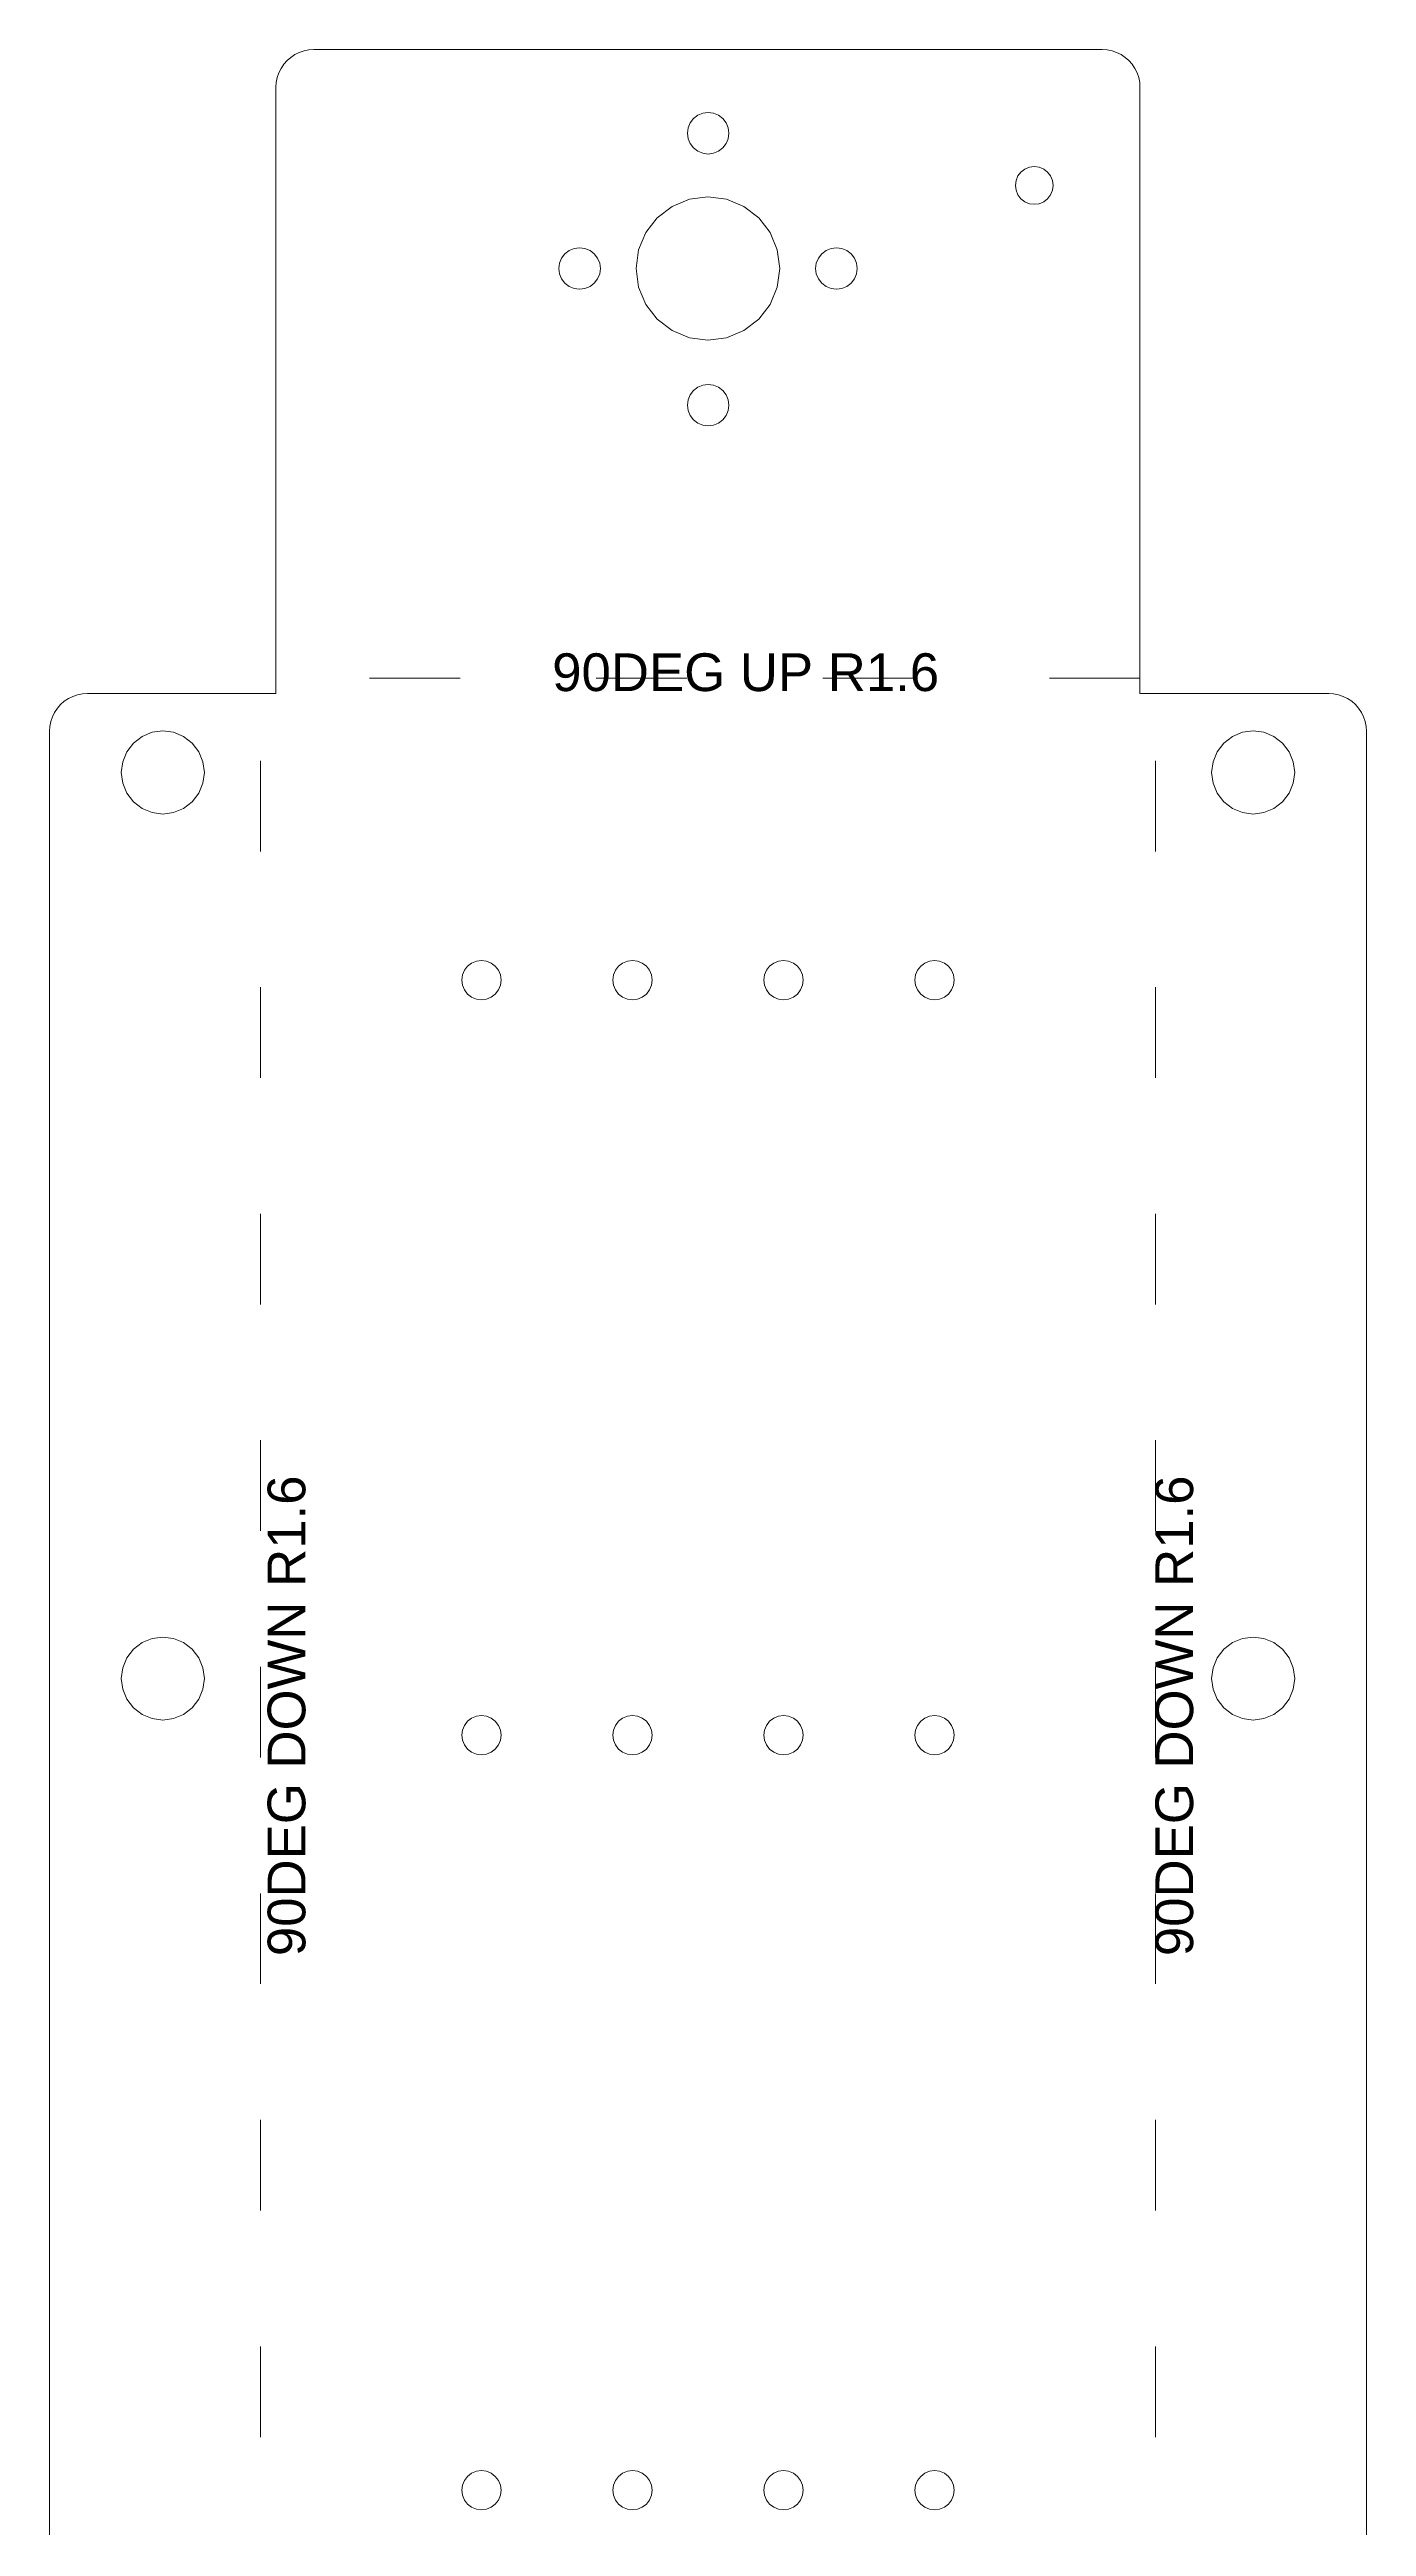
# Model space of a CAD drawing. Extents: x -21 to 705, y 870 to 3200.
# Drawn here: x 531.1 to 705.5, y 1214.5 to 1542.5 of the extents above; entities that cross this region are included whole.
import ezdxf

# ---------------------------------------------------------------- set-up
doc = ezdxf.new("R2010")
doc.units = 0
doc.linetypes.add('ACAD_ISO03W100', pattern=[30, 12, -18])
doc.layers.get('0').update_dxf_attribs({"lineweight": 25, "true_color": 0xffffff})
doc.layers.add('Layer0', color=7, linetype='BYLAYER', lineweight=5)
doc.styles.add('textstyle10', font='')
doc.styles.add('textstyle28', font='')
doc.styles.add('textstyle9', font='')
doc.styles.get('textstyle10').set_extended_font_data('Arial')
doc.styles.get('textstyle28').set_extended_font_data('Arial')
doc.styles.get('textstyle9').set_extended_font_data('Arial')

msp = doc.modelspace()

# ---------------------------------------------------------------- linework, layer by layer
at = {"layer": 'Layer0'}
for p, q in [((563.61, 1541.84), (563.07, 1541.47)), ((564.2, 1542.12), (563.61, 1541.84)), ((564.82, 1542.33), (564.2, 1542.12)), ((565.46, 1542.46), (564.82, 1542.33)), ((566.11, 1542.51), (565.46, 1542.46)), ((670.51, 1542.51), (566.11, 1542.51)), ((671.16, 1542.46), (670.51, 1542.51)), ((671.81, 1542.33), (671.16, 1542.46)), ((672.42, 1542.12), (671.81, 1542.33)), ((673.01, 1541.84), (672.42, 1542.12)), ((673.55, 1541.47), (673.01, 1541.84)), ((561.28, 1538.8), (561.15, 1538.16)), ((561.49, 1539.42), (561.28, 1538.8)), ((561.78, 1540.01), (561.49, 1539.42)), ((562.14, 1540.55), (561.78, 1540.01)), ((562.58, 1541.04), (562.14, 1540.55)), ((563.07, 1541.47), (562.58, 1541.04)), ((674.05, 1541.04), (673.55, 1541.47)), ((674.48, 1540.55), (674.05, 1541.04)), ((674.84, 1540.01), (674.48, 1540.55)), ((675.13, 1539.42), (674.84, 1540.01)), ((675.34, 1538.8), (675.13, 1539.42)), ((675.47, 1538.16), (675.34, 1538.8)), ((561.15, 1538.16), (561.11, 1537.51)), ((561.11, 1459.26), (561.11, 1537.51)), ((675.51, 1537.51), (675.47, 1538.16)), ((675.51, 1537.51), (675.51, 1459.26)), ((615.69, 1532.13), (615.59, 1531.41)), ((615.96, 1532.79), (615.69, 1532.13)), ((616.4, 1533.36), (615.96, 1532.79)), ((616.97, 1533.8), (616.4, 1533.36)), ((617.63, 1534.07), (616.97, 1533.8)), ((618.34, 1534.16), (617.63, 1534.07)), ((619.06, 1534.07), (618.34, 1534.16)), ((619.72, 1533.8), (619.06, 1534.07)), ((620.29, 1533.36), (619.72, 1533.8)), ((620.73, 1532.79), (620.29, 1533.36)), ((621, 1532.13), (620.73, 1532.79)), ((621.09, 1531.41), (621, 1532.13)), ((615.59, 1531.41), (615.69, 1530.7)), ((615.69, 1530.7), (615.96, 1530.04)), ((615.96, 1530.04), (616.4, 1529.47)), ((616.4, 1529.47), (616.97, 1529.03)), ((616.97, 1529.03), (617.63, 1528.76)), ((617.63, 1528.76), (618.34, 1528.66)), ((618.34, 1528.66), (619.06, 1528.76)), ((619.06, 1528.76), (619.72, 1529.03)), ((619.72, 1529.03), (620.29, 1529.47)), ((620.29, 1529.47), (620.73, 1530.04)), ((620.73, 1530.04), (621, 1530.7)), ((621, 1530.7), (621.09, 1531.41)), ((659.1, 1525.15), (659.35, 1525.76)), ((659.35, 1525.76), (659.74, 1526.27)), ((659.74, 1526.27), (660.26, 1526.67)), ((660.26, 1526.67), (660.86, 1526.92)), ((660.86, 1526.92), (661.51, 1527.01)), ((661.51, 1527.01), (662.16, 1526.92)), ((662.16, 1526.92), (662.76, 1526.67)), ((662.76, 1526.67), (663.28, 1526.27)), ((663.28, 1526.27), (663.68, 1525.76)), ((663.68, 1525.76), (663.93, 1525.15)), ((615.85, 1522.68), (613.56, 1521.73)), ((618.31, 1523.01), (615.85, 1522.68)), ((620.77, 1522.68), (618.31, 1523.01)), ((623.06, 1521.73), (620.77, 1522.68)), ((659.01, 1524.51), (659.1, 1525.15)), ((659.1, 1523.86), (659.01, 1524.51)), ((659.35, 1523.26), (659.1, 1523.86)), ((659.74, 1522.74), (659.35, 1523.26)), ((660.26, 1522.34), (659.74, 1522.74)), ((660.86, 1522.09), (660.26, 1522.34)), ((662.76, 1522.34), (662.16, 1522.09)), ((663.28, 1522.74), (662.76, 1522.34)), ((663.68, 1523.26), (663.28, 1522.74)), ((663.93, 1523.86), (663.68, 1523.26)), ((663.93, 1525.15), (664.01, 1524.51)), ((664.01, 1524.51), (663.93, 1523.86)), ((611.59, 1520.22), (610.08, 1518.26)), ((613.56, 1521.73), (611.59, 1520.22)), ((625.03, 1520.22), (623.06, 1521.73)), ((626.54, 1518.26), (625.03, 1520.22)), ((661.51, 1522.01), (660.86, 1522.09)), ((662.16, 1522.09), (661.51, 1522.01)), ((599.94, 1515.89), (599.37, 1515.45)), ((600.6, 1516.16), (599.94, 1515.89)), ((601.31, 1516.26), (600.6, 1516.16)), ((602.02, 1516.16), (601.31, 1516.26)), ((602.69, 1515.89), (602.02, 1516.16)), ((603.26, 1515.45), (602.69, 1515.89)), ((609.13, 1515.96), (608.81, 1513.51)), ((610.08, 1518.26), (609.13, 1515.96)), ((627.49, 1515.96), (626.54, 1518.26)), ((627.81, 1513.51), (627.49, 1515.96)), ((633.94, 1515.89), (633.37, 1515.45)), ((634.6, 1516.16), (633.94, 1515.89)), ((635.31, 1516.26), (634.6, 1516.16)), ((636.02, 1516.16), (635.31, 1516.26)), ((636.69, 1515.89), (636.02, 1516.16)), ((637.26, 1515.45), (636.69, 1515.89)), ((598.65, 1514.22), (598.56, 1513.51)), ((598.56, 1513.51), (598.65, 1512.79)), ((598.93, 1514.88), (598.65, 1514.22)), ((598.65, 1512.79), (598.93, 1512.13)), ((599.37, 1515.45), (598.93, 1514.88)), ((603.69, 1514.88), (603.26, 1515.45)), ((603.97, 1514.22), (603.69, 1514.88)), ((603.69, 1512.13), (603.97, 1512.79)), ((604.06, 1513.51), (603.97, 1514.22)), ((603.97, 1512.79), (604.06, 1513.51)), ((608.81, 1513.51), (609.13, 1511.05)), ((627.49, 1511.05), (627.81, 1513.51)), ((632.65, 1514.22), (632.56, 1513.51)), ((632.56, 1513.51), (632.65, 1512.79)), ((632.93, 1514.88), (632.65, 1514.22)), ((632.65, 1512.79), (632.93, 1512.13)), ((633.37, 1515.45), (632.93, 1514.88)), ((637.69, 1514.88), (637.26, 1515.45)), ((637.97, 1514.22), (637.69, 1514.88)), ((637.69, 1512.13), (637.97, 1512.79)), ((638.06, 1513.51), (637.97, 1514.22)), ((637.97, 1512.79), (638.06, 1513.51)), ((598.93, 1512.13), (599.37, 1511.56)), ((599.37, 1511.56), (599.94, 1511.12)), ((599.94, 1511.12), (600.6, 1510.85)), ((600.6, 1510.85), (601.31, 1510.76)), ((601.31, 1510.76), (602.02, 1510.85)), ((602.02, 1510.85), (602.69, 1511.12)), ((602.69, 1511.12), (603.26, 1511.56)), ((603.26, 1511.56), (603.69, 1512.13)), ((609.13, 1511.05), (610.08, 1508.76)), ((626.54, 1508.76), (627.49, 1511.05)), ((632.93, 1512.13), (633.37, 1511.56)), ((633.37, 1511.56), (633.94, 1511.12)), ((633.94, 1511.12), (634.6, 1510.85)), ((634.6, 1510.85), (635.31, 1510.76)), ((635.31, 1510.76), (636.02, 1510.85)), ((636.02, 1510.85), (636.69, 1511.12)), ((636.69, 1511.12), (637.26, 1511.56)), ((637.26, 1511.56), (637.69, 1512.13)), ((610.08, 1508.76), (611.59, 1506.79)), ((611.59, 1506.79), (613.56, 1505.28)), ((623.06, 1505.28), (625.03, 1506.79)), ((625.03, 1506.79), (626.54, 1508.76)), ((613.56, 1505.28), (615.85, 1504.33)), ((615.85, 1504.33), (618.31, 1504.01)), ((618.31, 1504.01), (620.77, 1504.33)), ((620.77, 1504.33), (623.06, 1505.28)), ((615.69, 1496.13), (615.59, 1495.41)), ((615.96, 1496.79), (615.69, 1496.13)), ((616.4, 1497.36), (615.96, 1496.79)), ((616.97, 1497.8), (616.4, 1497.36)), ((617.63, 1498.07), (616.97, 1497.8)), ((618.34, 1498.16), (617.63, 1498.07)), ((619.06, 1498.07), (618.34, 1498.16)), ((619.72, 1497.8), (619.06, 1498.07)), ((620.29, 1497.36), (619.72, 1497.8)), ((620.73, 1496.79), (620.29, 1497.36)), ((621, 1496.13), (620.73, 1496.79)), ((621.09, 1495.41), (621, 1496.13)), ((615.59, 1495.41), (615.69, 1494.7)), ((615.69, 1494.7), (615.96, 1494.04)), ((615.96, 1494.04), (616.4, 1493.47)), ((616.4, 1493.47), (616.97, 1493.03)), ((616.97, 1493.03), (617.63, 1492.76)), ((617.63, 1492.76), (618.34, 1492.66)), ((618.34, 1492.66), (619.06, 1492.76)), ((619.06, 1492.76), (619.72, 1493.03)), ((619.72, 1493.03), (620.29, 1493.47)), ((620.29, 1493.47), (620.73, 1494.04)), ((620.73, 1494.04), (621, 1494.7)), ((621, 1494.7), (621.09, 1495.41)), ((533.63, 1456.55), (533.08, 1456.19)), ((534.21, 1456.84), (533.63, 1456.55)), ((534.83, 1457.05), (534.21, 1456.84)), ((535.47, 1457.18), (534.83, 1457.05)), ((536.13, 1457.22), (535.47, 1457.18)), ((536.13, 1457.22), (559.07, 1457.22)), ((559.07, 1457.22), (561.11, 1457.22)), ((561.11, 1457.22), (561.11, 1459.26)), ((675.51, 1459.26), (675.51, 1457.22)), ((675.51, 1457.22), (677.55, 1457.22)), ((700.5, 1457.22), (677.55, 1457.22)), ((700.5, 1457.22), (701.15, 1457.18)), ((701.15, 1457.18), (701.79, 1457.05)), ((701.79, 1457.05), (702.41, 1456.84)), ((702.41, 1456.84), (703, 1456.55)), ((703, 1456.55), (703.54, 1456.19)), ((531.3, 1453.52), (531.17, 1452.87)), ((531.51, 1454.13), (531.3, 1453.52)), ((531.8, 1454.72), (531.51, 1454.13)), ((532.16, 1455.26), (531.8, 1454.72)), ((532.59, 1455.76), (532.16, 1455.26)), ((533.08, 1456.19), (532.59, 1455.76)), ((703.54, 1456.19), (704.03, 1455.76)), ((704.03, 1455.76), (704.46, 1455.26)), ((704.46, 1455.26), (704.83, 1454.72)), ((704.83, 1454.72), (705.11, 1454.13)), ((705.11, 1454.13), (705.32, 1453.52)), ((705.32, 1453.52), (705.45, 1452.87)), ((531.17, 1452.87), (531.13, 1452.22)), ((531.13, 1452.22), (531.13, 956.31)), ((542.24, 1450.65), (541.36, 1449.51)), ((543.38, 1451.53), (542.24, 1450.65)), ((544.7, 1452.08), (543.38, 1451.53)), ((546.13, 1452.26), (544.7, 1452.08)), ((547.55, 1452.08), (546.13, 1452.26)), ((548.88, 1451.53), (547.55, 1452.08)), ((550.02, 1450.65), (548.88, 1451.53)), ((550.89, 1449.51), (550.02, 1450.65)), ((685.73, 1449.51), (686.61, 1450.65)), ((686.61, 1450.65), (687.75, 1451.53)), ((687.75, 1451.53), (689.07, 1452.08)), ((689.07, 1452.08), (690.5, 1452.26)), ((690.5, 1452.26), (691.92, 1452.08)), ((691.92, 1452.08), (693.25, 1451.53)), ((693.25, 1451.53), (694.38, 1450.65)), ((694.38, 1450.65), (695.26, 1449.51)), ((705.45, 1452.87), (705.5, 1452.22)), ((705.5, 1452.22), (705.5, 956.31)), ((540.81, 1448.19), (540.63, 1446.76)), ((540.63, 1446.76), (540.81, 1445.34)), ((541.36, 1449.51), (540.81, 1448.19)), ((551.44, 1448.19), (550.89, 1449.51)), ((551.63, 1446.76), (551.44, 1448.19)), ((551.44, 1445.34), (551.63, 1446.76)), ((685, 1446.76), (685.18, 1448.19)), ((685.18, 1445.34), (685, 1446.76)), ((685.18, 1448.19), (685.73, 1449.51)), ((695.26, 1449.51), (695.81, 1448.19)), ((695.81, 1448.19), (696, 1446.76)), ((696, 1446.76), (695.81, 1445.34)), ((540.81, 1445.34), (541.36, 1444.01)), ((541.36, 1444.01), (542.24, 1442.87)), ((550.02, 1442.87), (550.89, 1444.01)), ((550.89, 1444.01), (551.44, 1445.34)), ((685.73, 1444.01), (685.18, 1445.34)), ((686.61, 1442.87), (685.73, 1444.01)), ((695.26, 1444.01), (694.38, 1442.87)), ((695.81, 1445.34), (695.26, 1444.01)), ((542.24, 1442.87), (543.38, 1442)), ((543.38, 1442), (544.7, 1441.45)), ((544.7, 1441.45), (546.13, 1441.26)), ((546.13, 1441.26), (547.55, 1441.45)), ((547.55, 1441.45), (548.88, 1442)), ((548.88, 1442), (550.02, 1442.87)), ((687.75, 1442), (686.61, 1442.87)), ((689.07, 1441.45), (687.75, 1442)), ((690.5, 1441.26), (689.07, 1441.45)), ((691.92, 1441.45), (690.5, 1441.26)), ((693.25, 1442), (691.92, 1441.45)), ((694.38, 1442.87), (693.25, 1442)), ((585.8, 1419.94), (586.06, 1420.56)), ((586.06, 1420.56), (586.47, 1421.1)), ((586.47, 1421.1), (587.01, 1421.51)), ((587.01, 1421.51), (587.64, 1421.77)), ((587.64, 1421.77), (588.31, 1421.86)), ((588.31, 1421.86), (588.98, 1421.77)), ((588.98, 1421.77), (589.61, 1421.51)), ((589.61, 1421.51), (590.15, 1421.1)), ((590.15, 1421.1), (590.56, 1420.56)), ((590.56, 1420.56), (590.82, 1419.94)), ((605.8, 1419.94), (606.06, 1420.56)), ((606.06, 1420.56), (606.47, 1421.1)), ((606.47, 1421.1), (607.01, 1421.51)), ((607.01, 1421.51), (607.64, 1421.77)), ((607.64, 1421.77), (608.31, 1421.86)), ((608.31, 1421.86), (608.98, 1421.77)), ((608.98, 1421.77), (609.61, 1421.51)), ((609.61, 1421.51), (610.15, 1421.1)), ((610.15, 1421.1), (610.56, 1420.56)), ((610.56, 1420.56), (610.82, 1419.94)), ((625.8, 1419.94), (626.06, 1420.56)), ((626.06, 1420.56), (626.47, 1421.1)), ((626.47, 1421.1), (627.01, 1421.51)), ((627.01, 1421.51), (627.64, 1421.77)), ((627.64, 1421.77), (628.31, 1421.86)), ((628.31, 1421.86), (628.98, 1421.77)), ((628.98, 1421.77), (629.61, 1421.51)), ((629.61, 1421.51), (630.15, 1421.1)), ((630.15, 1421.1), (630.56, 1420.56)), ((630.56, 1420.56), (630.82, 1419.94)), ((645.8, 1419.94), (646.06, 1420.56)), ((646.06, 1420.56), (646.47, 1421.1)), ((646.47, 1421.1), (647.01, 1421.51)), ((647.01, 1421.51), (647.64, 1421.77)), ((647.64, 1421.77), (648.31, 1421.86)), ((648.31, 1421.86), (648.98, 1421.77)), ((648.98, 1421.77), (649.61, 1421.51)), ((649.61, 1421.51), (650.15, 1421.1)), ((650.15, 1421.1), (650.56, 1420.56)), ((650.56, 1420.56), (650.82, 1419.94)), ((585.71, 1419.26), (585.8, 1419.94)), ((585.8, 1418.59), (585.71, 1419.26)), ((586.06, 1417.96), (585.8, 1418.59)), ((586.47, 1417.42), (586.06, 1417.96)), ((587.01, 1417.01), (586.47, 1417.42)), ((590.15, 1417.42), (589.61, 1417.01)), ((590.56, 1417.96), (590.15, 1417.42)), ((590.82, 1418.59), (590.56, 1417.96)), ((590.82, 1419.94), (590.91, 1419.26)), ((590.91, 1419.26), (590.82, 1418.59)), ((605.71, 1419.26), (605.8, 1419.94)), ((605.8, 1418.59), (605.71, 1419.26)), ((606.06, 1417.96), (605.8, 1418.59)), ((606.47, 1417.42), (606.06, 1417.96)), ((607.01, 1417.01), (606.47, 1417.42)), ((610.15, 1417.42), (609.61, 1417.01)), ((610.56, 1417.96), (610.15, 1417.42)), ((610.82, 1418.59), (610.56, 1417.96)), ((610.82, 1419.94), (610.91, 1419.26)), ((610.91, 1419.26), (610.82, 1418.59)), ((625.71, 1419.26), (625.8, 1419.94)), ((625.8, 1418.59), (625.71, 1419.26)), ((626.06, 1417.96), (625.8, 1418.59)), ((626.47, 1417.42), (626.06, 1417.96)), ((627.01, 1417.01), (626.47, 1417.42)), ((630.15, 1417.42), (629.61, 1417.01)), ((630.56, 1417.96), (630.15, 1417.42)), ((630.82, 1418.59), (630.56, 1417.96)), ((630.82, 1419.94), (630.91, 1419.26)), ((630.91, 1419.26), (630.82, 1418.59)), ((645.71, 1419.26), (645.8, 1419.94)), ((645.8, 1418.59), (645.71, 1419.26)), ((646.06, 1417.96), (645.8, 1418.59)), ((646.47, 1417.42), (646.06, 1417.96)), ((647.01, 1417.01), (646.47, 1417.42)), ((650.15, 1417.42), (649.61, 1417.01)), ((650.56, 1417.96), (650.15, 1417.42)), ((650.82, 1418.59), (650.56, 1417.96)), ((650.82, 1419.94), (650.91, 1419.26)), ((650.91, 1419.26), (650.82, 1418.59)), ((587.64, 1416.75), (587.01, 1417.01)), ((588.31, 1416.66), (587.64, 1416.75)), ((588.98, 1416.75), (588.31, 1416.66)), ((589.61, 1417.01), (588.98, 1416.75)), ((607.64, 1416.75), (607.01, 1417.01)), ((608.31, 1416.66), (607.64, 1416.75)), ((608.98, 1416.75), (608.31, 1416.66)), ((609.61, 1417.01), (608.98, 1416.75)), ((627.64, 1416.75), (627.01, 1417.01)), ((628.31, 1416.66), (627.64, 1416.75)), ((628.98, 1416.75), (628.31, 1416.66)), ((629.61, 1417.01), (628.98, 1416.75)), ((647.64, 1416.75), (647.01, 1417.01)), ((648.31, 1416.66), (647.64, 1416.75)), ((648.98, 1416.75), (648.31, 1416.66)), ((649.61, 1417.01), (648.98, 1416.75)), ((544.7, 1332.08), (543.38, 1331.53)), ((546.13, 1332.26), (544.7, 1332.08)), ((547.55, 1332.08), (546.13, 1332.26)), ((548.88, 1331.53), (547.55, 1332.08)), ((687.75, 1331.53), (689.07, 1332.08)), ((689.07, 1332.08), (690.5, 1332.26)), ((690.5, 1332.26), (691.92, 1332.08)), ((691.92, 1332.08), (693.25, 1331.53)), ((541.36, 1329.51), (540.81, 1328.19)), ((542.24, 1330.65), (541.36, 1329.51)), ((543.38, 1331.53), (542.24, 1330.65)), ((550.02, 1330.65), (548.88, 1331.53)), ((550.89, 1329.51), (550.02, 1330.65)), ((551.44, 1328.19), (550.89, 1329.51)), ((685.18, 1328.19), (685.73, 1329.51)), ((685.73, 1329.51), (686.61, 1330.65)), ((686.61, 1330.65), (687.75, 1331.53)), ((693.25, 1331.53), (694.38, 1330.65)), ((694.38, 1330.65), (695.26, 1329.51)), ((695.26, 1329.51), (695.81, 1328.19)), ((540.81, 1328.19), (540.63, 1326.76)), ((540.63, 1326.76), (540.81, 1325.34)), ((540.81, 1325.34), (541.36, 1324.01)), ((550.89, 1324.01), (551.44, 1325.34)), ((551.63, 1326.76), (551.44, 1328.19)), ((551.44, 1325.34), (551.63, 1326.76)), ((685, 1326.76), (685.18, 1328.19)), ((685.18, 1325.34), (685, 1326.76)), ((685.73, 1324.01), (685.18, 1325.34)), ((695.81, 1325.34), (695.26, 1324.01)), ((695.81, 1328.19), (696, 1326.76)), ((696, 1326.76), (695.81, 1325.34)), ((541.36, 1324.01), (542.24, 1322.87)), ((542.24, 1322.87), (543.38, 1322)), ((548.88, 1322), (550.02, 1322.87)), ((550.02, 1322.87), (550.89, 1324.01)), ((686.61, 1322.87), (685.73, 1324.01)), ((687.75, 1322), (686.61, 1322.87)), ((694.38, 1322.87), (693.25, 1322)), ((695.26, 1324.01), (694.38, 1322.87)), ((543.38, 1322), (544.7, 1321.45)), ((544.7, 1321.45), (546.13, 1321.26)), ((546.13, 1321.26), (547.55, 1321.45)), ((547.55, 1321.45), (548.88, 1322)), ((585.71, 1319.26), (585.8, 1319.94)), ((585.8, 1318.59), (585.71, 1319.26)), ((585.8, 1319.94), (586.06, 1320.56)), ((586.06, 1320.56), (586.47, 1321.1)), ((586.47, 1321.1), (587.01, 1321.51)), ((587.01, 1321.51), (587.64, 1321.77)), ((587.64, 1321.77), (588.31, 1321.86)), ((588.31, 1321.86), (588.98, 1321.77)), ((588.98, 1321.77), (589.61, 1321.51)), ((589.61, 1321.51), (590.15, 1321.1)), ((590.15, 1321.1), (590.56, 1320.56)), ((590.56, 1320.56), (590.82, 1319.94)), ((590.82, 1319.94), (590.91, 1319.26)), ((590.91, 1319.26), (590.82, 1318.59)), ((605.71, 1319.26), (605.8, 1319.94)), ((605.8, 1318.59), (605.71, 1319.26)), ((605.8, 1319.94), (606.06, 1320.56)), ((606.06, 1320.56), (606.47, 1321.1)), ((606.47, 1321.1), (607.01, 1321.51)), ((607.01, 1321.51), (607.64, 1321.77)), ((607.64, 1321.77), (608.31, 1321.86)), ((608.31, 1321.86), (608.98, 1321.77)), ((608.98, 1321.77), (609.61, 1321.51)), ((609.61, 1321.51), (610.15, 1321.1)), ((610.15, 1321.1), (610.56, 1320.56)), ((610.56, 1320.56), (610.82, 1319.94)), ((610.82, 1319.94), (610.91, 1319.26)), ((610.91, 1319.26), (610.82, 1318.59)), ((625.71, 1319.26), (625.8, 1319.94)), ((625.8, 1318.59), (625.71, 1319.26)), ((625.8, 1319.94), (626.06, 1320.56)), ((626.06, 1320.56), (626.47, 1321.1)), ((626.47, 1321.1), (627.01, 1321.51)), ((627.01, 1321.51), (627.64, 1321.77)), ((627.64, 1321.77), (628.31, 1321.86)), ((628.31, 1321.86), (628.98, 1321.77)), ((628.98, 1321.77), (629.61, 1321.51)), ((629.61, 1321.51), (630.15, 1321.1)), ((630.15, 1321.1), (630.56, 1320.56)), ((630.56, 1320.56), (630.82, 1319.94)), ((630.82, 1319.94), (630.91, 1319.26)), ((630.91, 1319.26), (630.82, 1318.59)), ((645.71, 1319.26), (645.8, 1319.94)), ((645.8, 1318.59), (645.71, 1319.26)), ((645.8, 1319.94), (646.06, 1320.56)), ((646.06, 1320.56), (646.47, 1321.1)), ((646.47, 1321.1), (647.01, 1321.51)), ((647.01, 1321.51), (647.64, 1321.77)), ((647.64, 1321.77), (648.31, 1321.86)), ((648.31, 1321.86), (648.98, 1321.77)), ((648.98, 1321.77), (649.61, 1321.51)), ((649.61, 1321.51), (650.15, 1321.1)), ((650.15, 1321.1), (650.56, 1320.56)), ((650.56, 1320.56), (650.82, 1319.94)), ((650.82, 1319.94), (650.91, 1319.26)), ((650.91, 1319.26), (650.82, 1318.59)), ((689.07, 1321.45), (687.75, 1322)), ((690.5, 1321.26), (689.07, 1321.45)), ((691.92, 1321.45), (690.5, 1321.26)), ((693.25, 1322), (691.92, 1321.45)), ((586.06, 1317.96), (585.8, 1318.59)), ((586.47, 1317.42), (586.06, 1317.96)), ((587.01, 1317.01), (586.47, 1317.42)), ((587.64, 1316.75), (587.01, 1317.01)), ((588.31, 1316.66), (587.64, 1316.75)), ((588.98, 1316.75), (588.31, 1316.66)), ((589.61, 1317.01), (588.98, 1316.75)), ((590.15, 1317.42), (589.61, 1317.01)), ((590.56, 1317.96), (590.15, 1317.42)), ((590.82, 1318.59), (590.56, 1317.96)), ((606.06, 1317.96), (605.8, 1318.59)), ((606.47, 1317.42), (606.06, 1317.96)), ((607.01, 1317.01), (606.47, 1317.42)), ((607.64, 1316.75), (607.01, 1317.01)), ((608.31, 1316.66), (607.64, 1316.75)), ((608.98, 1316.75), (608.31, 1316.66)), ((609.61, 1317.01), (608.98, 1316.75)), ((610.15, 1317.42), (609.61, 1317.01)), ((610.56, 1317.96), (610.15, 1317.42)), ((610.82, 1318.59), (610.56, 1317.96)), ((626.06, 1317.96), (625.8, 1318.59)), ((626.47, 1317.42), (626.06, 1317.96)), ((627.01, 1317.01), (626.47, 1317.42)), ((627.64, 1316.75), (627.01, 1317.01)), ((628.31, 1316.66), (627.64, 1316.75)), ((628.98, 1316.75), (628.31, 1316.66)), ((629.61, 1317.01), (628.98, 1316.75)), ((630.15, 1317.42), (629.61, 1317.01)), ((630.56, 1317.96), (630.15, 1317.42)), ((630.82, 1318.59), (630.56, 1317.96)), ((646.06, 1317.96), (645.8, 1318.59)), ((646.47, 1317.42), (646.06, 1317.96)), ((647.01, 1317.01), (646.47, 1317.42)), ((647.64, 1316.75), (647.01, 1317.01)), ((648.31, 1316.66), (647.64, 1316.75)), ((648.98, 1316.75), (648.31, 1316.66)), ((649.61, 1317.01), (648.98, 1316.75)), ((650.15, 1317.42), (649.61, 1317.01)), ((650.56, 1317.96), (650.15, 1317.42)), ((650.82, 1318.59), (650.56, 1317.96)), ((585.8, 1219.94), (586.06, 1220.56)), ((586.06, 1220.56), (586.47, 1221.1)), ((586.47, 1221.1), (587.01, 1221.51)), ((587.01, 1221.51), (587.64, 1221.77)), ((587.64, 1221.77), (588.31, 1221.86)), ((588.31, 1221.86), (588.98, 1221.77)), ((588.98, 1221.77), (589.61, 1221.51)), ((589.61, 1221.51), (590.15, 1221.1)), ((590.15, 1221.1), (590.56, 1220.56)), ((590.56, 1220.56), (590.82, 1219.94)), ((605.8, 1219.94), (606.06, 1220.56)), ((606.06, 1220.56), (606.47, 1221.1)), ((606.47, 1221.1), (607.01, 1221.51)), ((607.01, 1221.51), (607.64, 1221.77)), ((607.64, 1221.77), (608.31, 1221.86)), ((608.31, 1221.86), (608.98, 1221.77)), ((608.98, 1221.77), (609.61, 1221.51)), ((609.61, 1221.51), (610.15, 1221.1)), ((610.15, 1221.1), (610.56, 1220.56)), ((610.56, 1220.56), (610.82, 1219.94)), ((625.8, 1219.94), (626.06, 1220.56)), ((626.06, 1220.56), (626.47, 1221.1)), ((626.47, 1221.1), (627.01, 1221.51)), ((627.01, 1221.51), (627.64, 1221.77)), ((627.64, 1221.77), (628.31, 1221.86)), ((628.31, 1221.86), (628.98, 1221.77)), ((628.98, 1221.77), (629.61, 1221.51)), ((629.61, 1221.51), (630.15, 1221.1)), ((630.15, 1221.1), (630.56, 1220.56)), ((630.56, 1220.56), (630.82, 1219.94)), ((645.8, 1219.94), (646.06, 1220.56)), ((646.06, 1220.56), (646.47, 1221.1)), ((646.47, 1221.1), (647.01, 1221.51)), ((647.01, 1221.51), (647.64, 1221.77)), ((647.64, 1221.77), (648.31, 1221.86)), ((648.31, 1221.86), (648.98, 1221.77)), ((648.98, 1221.77), (649.61, 1221.51)), ((649.61, 1221.51), (650.15, 1221.1)), ((650.15, 1221.1), (650.56, 1220.56)), ((650.56, 1220.56), (650.82, 1219.94)), ((585.71, 1219.26), (585.8, 1219.94)), ((585.8, 1218.59), (585.71, 1219.26)), ((586.06, 1217.96), (585.8, 1218.59)), ((586.47, 1217.42), (586.06, 1217.96)), ((587.01, 1217.01), (586.47, 1217.42)), ((590.15, 1217.42), (589.61, 1217.01)), ((590.56, 1217.96), (590.15, 1217.42)), ((590.82, 1218.59), (590.56, 1217.96)), ((590.82, 1219.94), (590.91, 1219.26)), ((590.91, 1219.26), (590.82, 1218.59)), ((605.71, 1219.26), (605.8, 1219.94)), ((605.8, 1218.59), (605.71, 1219.26)), ((606.06, 1217.96), (605.8, 1218.59)), ((606.47, 1217.42), (606.06, 1217.96)), ((607.01, 1217.01), (606.47, 1217.42)), ((610.15, 1217.42), (609.61, 1217.01)), ((610.56, 1217.96), (610.15, 1217.42)), ((610.82, 1218.59), (610.56, 1217.96)), ((610.82, 1219.94), (610.91, 1219.26)), ((610.91, 1219.26), (610.82, 1218.59)), ((625.71, 1219.26), (625.8, 1219.94)), ((625.8, 1218.59), (625.71, 1219.26)), ((626.06, 1217.96), (625.8, 1218.59)), ((626.47, 1217.42), (626.06, 1217.96)), ((627.01, 1217.01), (626.47, 1217.42)), ((630.15, 1217.42), (629.61, 1217.01)), ((630.56, 1217.96), (630.15, 1217.42)), ((630.82, 1218.59), (630.56, 1217.96)), ((630.82, 1219.94), (630.91, 1219.26)), ((630.91, 1219.26), (630.82, 1218.59)), ((645.71, 1219.26), (645.8, 1219.94)), ((645.8, 1218.59), (645.71, 1219.26)), ((646.06, 1217.96), (645.8, 1218.59)), ((646.47, 1217.42), (646.06, 1217.96)), ((647.01, 1217.01), (646.47, 1217.42)), ((650.15, 1217.42), (649.61, 1217.01)), ((650.56, 1217.96), (650.15, 1217.42)), ((650.82, 1218.59), (650.56, 1217.96)), ((650.82, 1219.94), (650.91, 1219.26)), ((650.91, 1219.26), (650.82, 1218.59)), ((587.64, 1216.75), (587.01, 1217.01)), ((588.31, 1216.66), (587.64, 1216.75)), ((588.98, 1216.75), (588.31, 1216.66)), ((589.61, 1217.01), (588.98, 1216.75)), ((607.64, 1216.75), (607.01, 1217.01)), ((608.31, 1216.66), (607.64, 1216.75)), ((608.98, 1216.75), (608.31, 1216.66)), ((609.61, 1217.01), (608.98, 1216.75)), ((627.64, 1216.75), (627.01, 1217.01)), ((628.31, 1216.66), (627.64, 1216.75)), ((628.98, 1216.75), (628.31, 1216.66)), ((629.61, 1217.01), (628.98, 1216.75)), ((647.64, 1216.75), (647.01, 1217.01)), ((648.31, 1216.66), (647.64, 1216.75)), ((648.98, 1216.75), (648.31, 1216.66)), ((649.61, 1217.01), (648.98, 1216.75))]:
    msp.add_line(p, q, dxfattribs=at)
at = {"layer": 'Layer0', "color": 2, "linetype": 'ACAD_ISO03W100', "true_color": 0xffff00}
for p, q in [((559.07, 956.31), (559.07, 1457.22)), ((675.51, 1459.26), (561.11, 1459.26)), ((677.55, 956.31), (677.55, 1457.22))]:
    msp.add_line(p, q, dxfattribs=at)

# ---------------------------------------------------------------- texts
at = {"insert": (597.68, 1462.54), "char_height": 1, "attachment_point": 1, "style": 'textstyle28'}
msp.add_mtext('\\H5;90DEG UP R1.6', dxfattribs=at)
at = {"char_height": 1, "attachment_point": 1, "rotation": 90}
for insert, style in [((560, 1290), 'textstyle9'), ((677.55, 1290), 'textstyle10')]:
    msp.add_mtext('\\H5;90DEG DOWN R1.6', dxfattribs=dict(at, insert=insert, style=style))

doc.saveas('drawing.dxf')
